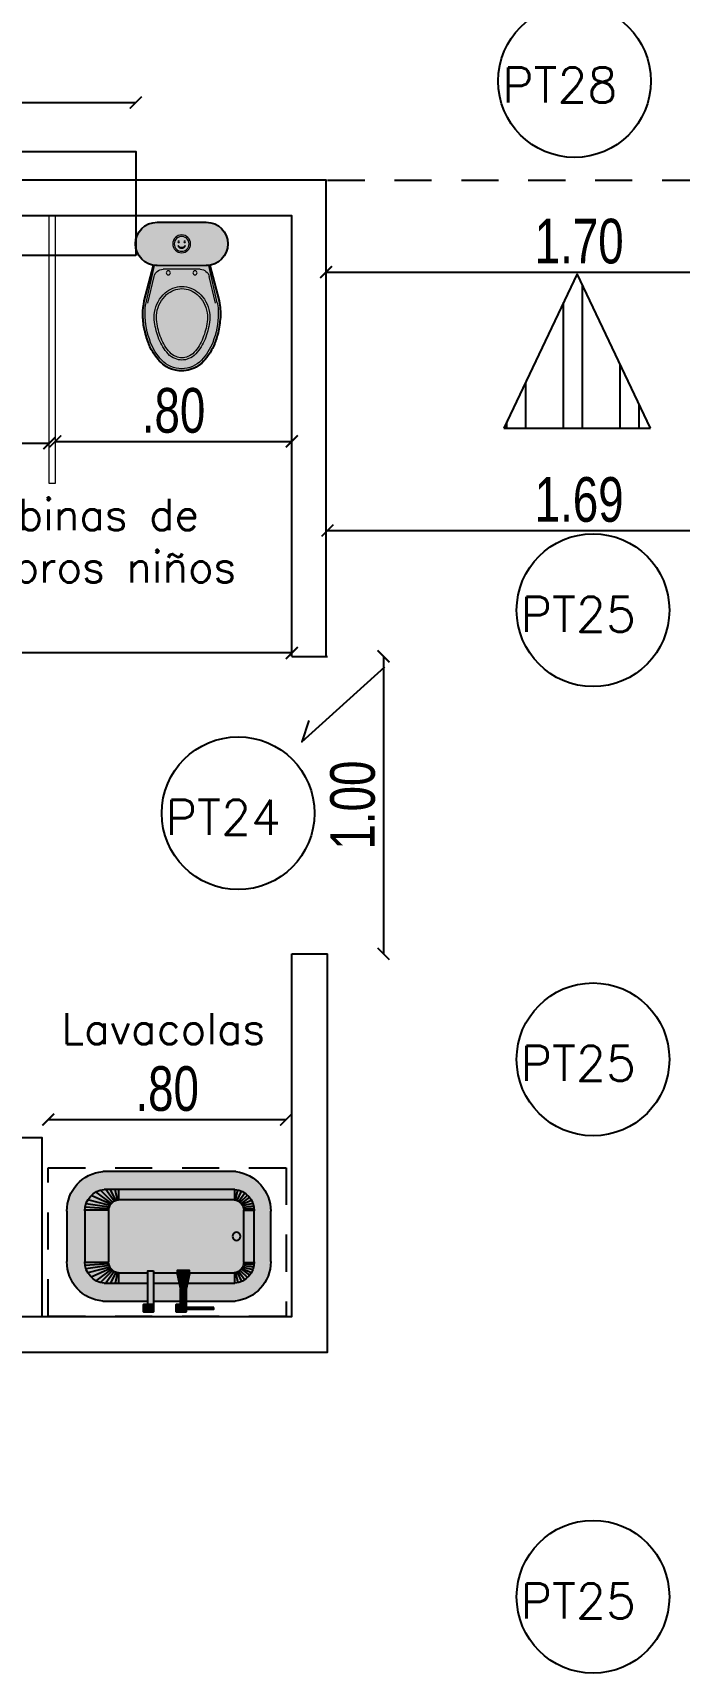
# Model space of a CAD drawing. Header units: metres. Extents: x 167 to 250, y 44 to 219.
# Drawn here: x 236.36 to 238.54, y 117.86 to 123.38 of the extents above; entities that cross this region are included whole.
import ezdxf

# ---------------------------------------------------------------- set-up
doc = ezdxf.new("R2010")
doc.units = ezdxf.units.M
doc.linetypes.add('06-PT1-01$0$HIDDEN2', pattern=[0.1875, 0.125, -0.0625])
for name, color, linetype, lineweight in [('08', 8, 'Continuous', 0), ('A-CARP-MET', 166, 'Continuous', 13), ('A_ACHURADO', 253, 'Continuous', 13), ('muros', 5, 'Continuous', 25), ('puntea', 253, '06-PT1-01$0$HIDDEN2', 25)]:
    doc.layers.add(name, color=color, linetype=linetype, lineweight=lineweight)
doc.layers.add('A_MOBILIARIO', color=8, linetype='Continuous')
doc.layers.add('A_TEXTO', color=130, linetype='Continuous')
doc.styles.add('CORDENADAS', font='romans.shx', dxfattribs={"height": 1})
doc.styles.add('ING_75', font='swisscl.ttf', dxfattribs={"height": 0.15})
doc.dimstyles.new('ESC_1_75_ING', dxfattribs={"dimtxt": 0.15, "dimasz": 0.04, "dimexe": 0, "dimexo": 0, "dimgap": 0.0263, "dimtad": 1, "dimzin": 4, "dimdsep": 46, "dimtxsty": 'ING_75', "dimblk": 'ARCHTICK', "dimcen": 0.06, "dimse1": 1, "dimse2": 1, "dimclrd": 256, "dimclre": 2, "dimclrt": 1, "dimadec": 0, "dimazin": 0, "dimtfac": 1, "dimtix": 1, "dimtmove": 2, "dimatfit": 3, "dimldrblk": 'ARCHTICK', "dimfxl": 0, "dimtvp": 1.75, "dimtolj": 1, "dimtzin": 4, "dimarcsym": 0})
pattern_1 = [(0, (0, -0.231), (0, 6.985), [5.08, -1.905]), (90, (0, -0.231), (-6.985, 4e-16), [5.08, -1.905])]
pattern_2 = [(0, (0, 0), (0, 6.985), [5.08, -1.905]), (90, (0, 0), (-6.985, 4e-16), [5.08, -1.905])]
pattern_3 = [(0, (5e-13, -0.625), (0, 6.985), [5.08, -1.905]), (90, (5e-13, -0.625), (-6.985, 4e-16), [5.08, -1.905])]

# ---------------------------------------------------------------- blocks, each defined once
blk = doc.blocks.new('Baño Niño')
at = {"layer": 'A_ACHURADO', "true_color": 0xffffff}
h = blk.add_hatch(color=7, dxfattribs=at)
h.dxf.hatch_style = 1
h.paths.add_polyline_path([(0.0829, -0.005), (-0.0829, -0.005, 1), (-0.0829, -0.1502), (0.0829, -0.1502, 1)])
h.paths.add_polyline_path([(0.0947, -0.1502), (-0.0947, -0.1502), (-0.1257, -0.2696, 0.041632), (-0.1302, -0.3001, 0.015351), (-0.1305, -0.3113, 0.012293), (-0.1301, -0.3252, 0.03871), (-0.1223, -0.3769, 0.032417), (-0.1113, -0.4119, 0.004366), (-0.11, -0.415, 0.05095), (-0.0896, -0.4525, 0.033971), (-0.0732, -0.4726, 0.012034), (-0.0676, -0.4783, 0.07869), (-0.0418, -0.4956, 0.061763), (-0.0155, -0.5037, 0.039178), (0, -0.5049, 0.039109), (0.0155, -0.5037, 0.089224), (0.0514, -0.4906, 0.068002), (0.0723, -0.4737, 0.003797), (0.0742, -0.4715, 0.030058), (0.0947, -0.4447, 0.050849), (0.112, -0.4099, 0.027883), (0.1255, -0.3625, 0.043283), (0.1305, -0.3138, 0.046588), (0.1257, -0.2696)])
for points in [[(0.0829, -0.1502, 1), (0.0829, -0.005), (-0.0829, -0.005, 1), (-0.0829, -0.1502)], [(-0.091, -0.1502), (-0.0947, -0.1502), (-0.1257, -0.2696, 0.075478), (-0.1301, -0.3252, 0.03871), (-0.1223, -0.3769, 0.043116), (-0.11, -0.415, 0.05095), (-0.0896, -0.4525, 0.051053), (-0.0676, -0.4783, 0.086604), (-0.0418, -0.4956, 0.061763), (-0.0155, -0.5037, 0.08632), (0.0155, -0.5037, 0.089224), (0.0514, -0.4906, 0.08292), (0.0742, -0.4715, 0.030058), (0.0947, -0.4447, 0.064909), (0.112, -0.4101, 0.02795), (0.1255, -0.3625, 0.059134), (0.1305, -0.3138, 0.046588), (0.1257, -0.2696), (0.0947, -0.1502), (0.091, -0.1502)]]:
    blk.add_lwpolyline(points, format="xyb")
at = {"layer": '08'}
for p, q in [((-0.0947, -0.1502), (-0.1257, -0.2696)), ((-0.1196, -0.276), (-0.091, -0.1502)), ((-0.0947, -0.1502), (0.0947, -0.1502)), ((0.0864, -0.1502), (-0.0864, -0.1502)), ((-0.0625, -0.1631), (0.0625, -0.1631)), ((0.1196, -0.276), (0.091, -0.1502)), ((-0.1136, -0.2773), (-0.0925, -0.1875)), ((0.1136, -0.2773), (0.0925, -0.1875))]:
    blk.add_line(p, q, dxfattribs=at)
blk.add_lwpolyline([(-0.0123, -0.0859, -1), (-0.0101, -0.0844, 0.532505), (0.0101, -0.0844, -1), (0.0123, -0.0859, -0.532505)], format="xyb", close=True, dxfattribs=at)
for centre, radius in [((0, -0.0776), 0.03), ((0, -0.0776), 0.025), ((-0.0101, -0.0708), 0.00261), ((0.0101, -0.0708), 0.00261), ((-0.0449, -0.1751), 0.00691), ((0.0449, -0.1751), 0.00691)]:
    blk.add_circle(centre, radius, dxfattribs=at)
for centre, radius, start, end in [((-0.0625, -0.1938), 0.0306, 90, 168.2955), ((0.0625, -0.1938), 0.0306, 11.7045, 90), ((-0.0007, -0.3055), 0.0849, 90.22, 132.0881), ((-0.0014, -0.3055), 0.0849, 47.9119, 89.78), ((0.0504, -0.3113), 0.1809, 166.7026, 180), ((0.0146, -0.324), 0.1089, 131.5556, 171.5984), ((0.0146, -0.324), 0.1013, 131.5355, 171.6682), ((-0.0007, -0.3055), 0.0773, 90.22, 132.1143), ((-0.0014, -0.3055), 0.0773, 47.8857, 89.78), ((-0.0167, -0.324), 0.1013, 8.3318, 48.4645), ((-0.0167, -0.324), 0.1089, 8.4016, 48.4444), ((-0.0504, -0.3113), 0.1809, 0, 13.2974), ((0.1526, -0.3093), 0.2831, 180.4, 201.2568), ((0.0504, -0.3113), 0.1736, 168.2955, 180), ((0.1526, -0.3093), 0.2757, 180.4107, 201.2568), ((-0.0008, -0.3248), 0.0938, 169.7483, 190.0458), ((-0.0008, -0.3248), 0.0862, 169.6666, 190.1778), ((-0.0013, -0.3248), 0.0862, 349.8222, 10.3334), ((-0.0013, -0.3248), 0.0938, 349.9542, 10.2517), ((-0.1526, -0.3093), 0.2757, 338.7432, 359.5893), ((-0.1526, -0.3093), 0.2831, 338.7432, 359.6), ((-0.0504, -0.3113), 0.1736, 0, 11.7045), ((0.1293, -0.3137), 0.2242, 187.0265, 201.9681), ((0.1293, -0.3137), 0.2165, 186.9727, 201.9889), ((-0.1314, -0.3137), 0.2165, 338.0111, 353.0273), ((-0.1314, -0.3137), 0.2242, 338.0319, 352.9735), ((0.0669, -0.3426), 0.1912, 201.2568, 223.2845), ((0.0669, -0.3426), 0.1838, 201.2568, 223.2845), ((0.0602, -0.3449), 0.1485, 200.788, 223.4696), ((0.0602, -0.3449), 0.1409, 200.7562, 223.6176), ((-0.0624, -0.3449), 0.1409, 316.3824, 339.2438), ((-0.0624, -0.3449), 0.1485, 316.5304, 339.212), ((-0.0669, -0.3426), 0.1838, 316.7155, 338.7432), ((-0.0669, -0.3426), 0.1912, 316.7155, 338.7432), ((0, -0.4056), 0.0993, 223.2845, 270), ((0, -0.4056), 0.0919, 223.2845, 270), ((-0.0097, -0.4173), 0.0481, 218.1678, 253.4343), ((-0.0097, -0.4173), 0.0405, 217.6826, 254.1454), ((0, -0.4112), 0.0572, 245.849, 268.9719), ((0, -0.4112), 0.0496, 245.2602, 268.9719), ((-0.0021, -0.4112), 0.0496, 271.0281, 294.7398), ((-0.0021, -0.4112), 0.0572, 271.0281, 294.151), ((0, -0.4056), 0.0919, 270, 316.7155), ((0, -0.4056), 0.0993, 270, 316.7155), ((0.0076, -0.4173), 0.0405, 285.8546, 322.3174), ((0.0076, -0.4173), 0.0481, 286.5657, 321.8322)]:
    blk.add_arc(centre, radius, start, end, dxfattribs=at)
blk = doc.blocks.new('_ArchTick')
at = {"color": 0, "linetype": 'ByBlock', "const_width": 0.15}
blk.add_lwpolyline([(-0.5, -0.5), (0.5, 0.5)], dxfattribs=at)
blk = doc.blocks.new('*D630')
at = {"layer": 'Defpoints', "color": 0, "transparency": 16777216}
for p in [(237.2168, 119.7223), (236.4168, 119.0496), (237.2168, 119.0496)]:
    blk.add_point(p, dxfattribs=at)
at = {"layer": 'muros', "lineweight": -2, "transparency": 16777216}
blk.add_line((236.4168, 119.7223), (237.2168, 119.7223), dxfattribs=at)
at = {"layer": 'muros', "lineweight": -2, "transparency": 16777216, "xscale": 0.04, "yscale": 0.04, "zscale": 0.04, "rotation": 180}
blk.add_blockref('_ArchTick', (236.4168, 119.7223), dxfattribs=at)
at = {"layer": 'muros', "lineweight": -2, "transparency": 16777216, "xscale": 0.04, "yscale": 0.04, "zscale": 0.04}
blk.add_blockref('_ArchTick', (237.2168, 119.7223), dxfattribs=at)
at = {"layer": 'muros', "color": 1, "transparency": 16777216, "insert": (236.8168, 119.8255), "char_height": 0.15, "attachment_point": 5, "style": 'ING_75'}
blk.add_mtext('\\A1;.80', dxfattribs=at)
blk = doc.blocks.new('*D751')
at = {"layer": 'Defpoints', "color": 0, "transparency": 16777216}
for p in [(237.3561, 122.8804), (239.0485, 122.7604), (239.0485, 121.7031)]:
    blk.add_point(p, dxfattribs=at)
at = {"layer": 'muros', "lineweight": -2, "transparency": 16777216}
blk.add_line((237.3561, 121.7031), (239.0485, 121.7031), dxfattribs=at)
at = {"layer": 'muros', "lineweight": -2, "transparency": 16777216, "xscale": 0.04, "yscale": 0.04, "zscale": 0.04, "rotation": 180}
blk.add_blockref('_ArchTick', (237.3561, 121.7031), dxfattribs=at)
at = {"layer": 'muros', "lineweight": -2, "transparency": 16777216, "xscale": 0.04, "yscale": 0.04, "zscale": 0.04}
blk.add_blockref('_ArchTick', (239.0485, 121.7031), dxfattribs=at)
at = {"layer": 'muros', "color": 1, "transparency": 16777216, "insert": (238.2023, 121.8062), "char_height": 0.15, "attachment_point": 5, "style": 'ING_75'}
blk.add_mtext('\\A1;1.69', dxfattribs=at)
blk = doc.blocks.new('*D763')
at = {"layer": 'Defpoints', "color": 0, "transparency": 16777216}
for p in [(237.2361, 122.7604), (232.6793, 121.5257), (232.6793, 121.2911)]:
    blk.add_point(p, dxfattribs=at)
at = {"layer": 'muros', "lineweight": -2, "transparency": 16777216}
blk.add_line((237.2361, 121.2911), (232.6793, 121.2911), dxfattribs=at)
at = {"layer": 'muros', "lineweight": -2, "transparency": 16777216, "xscale": 0.04, "yscale": 0.04, "zscale": 0.04, "rotation": 180}
blk.add_blockref('_ArchTick', (232.6793, 121.2911), dxfattribs=at)
at = {"layer": 'muros', "lineweight": -2, "transparency": 16777216, "xscale": 0.04, "yscale": 0.04, "zscale": 0.04}
blk.add_blockref('_ArchTick', (237.2361, 121.2911), dxfattribs=at)
at = {"layer": 'muros', "color": 1, "transparency": 16777216, "insert": (234.9577, 121.3942), "char_height": 0.15, "attachment_point": 5, "style": 'ING_75'}
blk.add_mtext('\\A1;4.56', dxfattribs=at)
blk = doc.blocks.new('LAVACOLAS PLANTA')
at = {"layer": 'A_MOBILIARIO', "true_color": 0xffffff}
h = blk.add_hatch(color=7, dxfattribs=at)
h.dxf.hatch_style = 1
h.paths.add_polyline_path([(3251.9217, 1626.707), (3251.2864, 1626.707, 0.396254), (3251.1131, 1626.5173), (3251.1131, 1626.2745, 0.395263), (3251.2855, 1626.0845), (3251.9245, 1626.0844, 0.377674), (3252.0933, 1626.276), (3252.0933, 1626.5157, 0.382911)])
h = blk.add_hatch(color=7, dxfattribs=at)
h.dxf.hatch_style = 1
h.paths.add_polyline_path([(3251.4888, 1626.7587), (3251.4814, 1626.7587), (3251.4814, 1626.7237), (3251.4888, 1626.7237)])
h = blk.add_hatch(dxfattribs=at)
h.set_pattern_fill('ANGLE')
h.set_pattern_definition(pattern_1)
h.paths.add_polyline_path([(3251.4888, 1626.7178), (3251.4814, 1626.7178), (3251.4814, 1626.6828), (3251.4888, 1626.6828)])
h = blk.add_hatch(dxfattribs=at)
h.set_pattern_fill('ANGLE')
h.set_pattern_definition(pattern_3)
h.paths.add_polyline_path([(3251.4888, 1626.7178), (3251.4814, 1626.7178), (3251.4814, 1626.6828), (3251.4888, 1626.6828)])
h = blk.add_hatch(color=7, dxfattribs=at)
h.dxf.hatch_style = 1
h.paths.add_polyline_path([(3251.5027, 1626.7587), (3251.4888, 1626.7587), (3251.4888, 1626.7237), (3251.5027, 1626.7237)])
h = blk.add_hatch(dxfattribs=at)
h.set_pattern_fill('ANGLE')
h.set_pattern_definition(pattern_1)
h.paths.add_polyline_path([(3251.5027, 1626.7178), (3251.4888, 1626.7178), (3251.4888, 1626.6828), (3251.5027, 1626.6828)])
h = blk.add_hatch(dxfattribs=at)
h.set_pattern_fill('ANGLE')
h.set_pattern_definition(pattern_3)
h.paths.add_polyline_path([(3251.5027, 1626.7178), (3251.4888, 1626.7178), (3251.4888, 1626.6828), (3251.5027, 1626.6828)])
h = blk.add_hatch(color=7, dxfattribs=at)
h.dxf.hatch_style = 1
h.paths.add_polyline_path([(3251.5297, 1626.7587), (3251.5027, 1626.7587), (3251.5027, 1626.7237), (3251.5297, 1626.7237)])
h = blk.add_hatch(color=7, dxfattribs=at)
h.dxf.hatch_style = 1
h.paths.add_polyline_path([(3251.5297, 1626.7237), (3251.5027, 1626.7237), (3251.5027, 1626.5612), (3251.5297, 1626.5612)])
h = blk.add_hatch(dxfattribs=at)
h.set_pattern_fill('ANGLE')
h.set_pattern_definition(pattern_1)
h.paths.add_polyline_path([(3251.5297, 1626.7178), (3251.5027, 1626.7178), (3251.5027, 1626.6828), (3251.5297, 1626.6828)])
h = blk.add_hatch(dxfattribs=at)
h.set_pattern_fill('ANGLE')
h.set_pattern_definition(pattern_3)
h.paths.add_polyline_path([(3251.5297, 1626.7178), (3251.5027, 1626.7178), (3251.5027, 1626.6828), (3251.5297, 1626.6828)])
h = blk.add_hatch(color=7, dxfattribs=at)
h.dxf.hatch_style = 1
h.paths.add_polyline_path([(3251.6454, 1626.7587), (3251.6379, 1626.7587), (3251.6379, 1626.7237), (3251.6454, 1626.7237)])
h = blk.add_hatch(dxfattribs=at)
h.set_pattern_fill('ANGLE')
h.set_pattern_definition(pattern_1)
h.paths.add_polyline_path([(3251.6454, 1626.7178), (3251.6379, 1626.7178), (3251.6379, 1626.6828), (3251.6454, 1626.6828)])
h = blk.add_hatch(dxfattribs=at)
h.set_pattern_fill('ANGLE')
h.set_pattern_definition(pattern_3)
h.paths.add_polyline_path([(3251.6454, 1626.7178), (3251.6379, 1626.7178), (3251.6379, 1626.6828), (3251.6454, 1626.6828)])
h = blk.add_hatch(color=7, dxfattribs=at)
h.dxf.hatch_style = 1
h.paths.add_polyline_path([(3251.6593, 1626.7587), (3251.6454, 1626.7587), (3251.6454, 1626.7237), (3251.6593, 1626.7237)])
h = blk.add_hatch(dxfattribs=at)
h.set_pattern_fill('ANGLE')
h.set_pattern_definition(pattern_1)
h.paths.add_polyline_path([(3251.6593, 1626.7178), (3251.6454, 1626.7178), (3251.6454, 1626.6828), (3251.6593, 1626.6828)])
h = blk.add_hatch(dxfattribs=at)
h.set_pattern_fill('ANGLE')
h.set_pattern_definition(pattern_3)
h.paths.add_polyline_path([(3251.6593, 1626.7178), (3251.6454, 1626.7178), (3251.6454, 1626.6828), (3251.6593, 1626.6828)])
h = blk.add_hatch(color=7, dxfattribs=at)
h.dxf.hatch_style = 1
h.paths.add_polyline_path([(3251.6862, 1626.7587), (3251.6593, 1626.7587), (3251.6593, 1626.7237), (3251.6862, 1626.7237)])
h = blk.add_hatch(color=7, dxfattribs=at)
h.dxf.hatch_style = 1
h.paths.add_polyline_path([(3251.6862, 1626.7237), (3251.6593, 1626.7237), (3251.6593, 1626.6497), (3251.6862, 1626.6497)])
h = blk.add_hatch(dxfattribs=at)
h.set_pattern_fill('ANGLE')
h.set_pattern_definition(pattern_1)
h.paths.add_polyline_path([(3251.6862, 1626.7178), (3251.6593, 1626.7178), (3251.6593, 1626.6828), (3251.6862, 1626.6828)])
h = blk.add_hatch(dxfattribs=at)
h.set_pattern_fill('ANGLE')
h.set_pattern_definition(pattern_3)
h.paths.add_polyline_path([(3251.6862, 1626.7178), (3251.6593, 1626.7178), (3251.6593, 1626.6828), (3251.6862, 1626.6828)])
h = blk.add_hatch(color=7, dxfattribs=at)
h.dxf.hatch_style = 1
h.paths.add_polyline_path([(3251.8195, 1626.7454), (3251.6862, 1626.7454), (3251.6862, 1626.7371), (3251.8195, 1626.7371)])
h = blk.add_hatch(dxfattribs=at)
h.set_pattern_fill('ANGLE')
h.set_pattern_definition(pattern_1)
h.paths.add_polyline_path([(3251.8195, 1626.7044), (3251.6862, 1626.7044), (3251.6862, 1626.6961), (3251.8195, 1626.6961)])
h = blk.add_hatch(dxfattribs=at)
h.set_pattern_fill('ANGLE')
h.set_pattern_definition(pattern_3)
h.paths.add_polyline_path([(3251.8195, 1626.7044), (3251.6862, 1626.7044), (3251.6862, 1626.6961), (3251.8195, 1626.6961)])
h = blk.add_hatch(dxfattribs=at)
h.set_pattern_fill('ANGLE')
h.set_pattern_definition(pattern_2)
h.paths.add_polyline_path([(3252.0633, 1626.5221, 0.386522), (3251.9245, 1626.6706), (3251.2907, 1626.6707, 0.394923), (3251.1496, 1626.52), (3251.1496, 1626.2715, 0.390683), (3251.2884, 1626.1209), (3251.9245, 1626.1209, 0.394857), (3252.0633, 1626.2737)])
h = blk.add_hatch(dxfattribs=at)
h.set_pattern_fill('ANGLE')
h.set_pattern_definition(pattern_2)
h.paths.add_polyline_path([(3252.0633, 1626.5173, 0.395749), (3251.9245, 1626.6706), (3251.2892, 1626.6706, 0.397231), (3251.1496, 1626.5173), (3251.1496, 1626.2742, 0.395787), (3251.2884, 1626.1209), (3251.9245, 1626.1209, 0.394857), (3252.0633, 1626.2737)])
h = blk.add_hatch(dxfattribs=at)
h.set_pattern_fill('ANGLE')
h.set_pattern_definition(pattern_1)
h.paths.add_polyline_path([(3251.5297, 1626.6828), (3251.5027, 1626.6828), (3251.5027, 1626.5203), (3251.5297, 1626.5203)])
h = blk.add_hatch(dxfattribs=at)
h.set_pattern_fill('ANGLE')
h.set_pattern_definition(pattern_3)
h.paths.add_polyline_path([(3251.5297, 1626.6828), (3251.5027, 1626.6828), (3251.5027, 1626.5203), (3251.5297, 1626.5203)])
h = blk.add_hatch(color=7, dxfattribs=at)
h.dxf.hatch_style = 1
h.paths.add_polyline_path([(3251.6862, 1626.6497), (3251.6593, 1626.6497), (3251.6434, 1626.5762), (3251.7022, 1626.5762)])
h = blk.add_hatch(dxfattribs=at)
h.set_pattern_fill('ANGLE')
h.set_pattern_definition(pattern_1)
h.paths.add_polyline_path([(3251.6862, 1626.6828), (3251.6593, 1626.6828), (3251.6593, 1626.6087), (3251.6862, 1626.6087)])
h = blk.add_hatch(dxfattribs=at)
h.set_pattern_fill('ANGLE')
h.set_pattern_definition(pattern_3)
h.paths.add_polyline_path([(3251.6862, 1626.6828), (3251.6593, 1626.6828), (3251.6593, 1626.6087), (3251.6862, 1626.6087)])
h = blk.add_hatch(dxfattribs=at)
h.set_pattern_fill('ANGLE')
h.set_pattern_definition(pattern_1)
h.paths.add_polyline_path([(3251.6862, 1626.6087), (3251.6593, 1626.6087), (3251.6434, 1626.5353), (3251.7022, 1626.5353)])
h = blk.add_hatch(dxfattribs=at)
h.set_pattern_fill('ANGLE')
h.set_pattern_definition(pattern_3)
h.paths.add_polyline_path([(3251.6862, 1626.6087), (3251.6593, 1626.6087), (3251.6434, 1626.5353), (3251.7022, 1626.5353)])
h = blk.add_hatch(color=7, dxfattribs=at)
h.dxf.hatch_style = 1
h.paths.add_polyline_path([(3251.7022, 1626.5762), (3251.6434, 1626.5762), (3251.6434, 1626.5601), (3251.7022, 1626.5601)])
h = blk.add_hatch(dxfattribs=at)
h.set_pattern_fill('ANGLE')
h.set_pattern_definition(pattern_1)
h.paths.add_polyline_path([(3251.7022, 1626.5353), (3251.6434, 1626.5353), (3251.6434, 1626.5192), (3251.7022, 1626.5192)])
h = blk.add_hatch(dxfattribs=at)
h.set_pattern_fill('ANGLE')
h.set_pattern_definition(pattern_3)
h.paths.add_polyline_path([(3251.7022, 1626.5353), (3251.6434, 1626.5353), (3251.6434, 1626.5192), (3251.7022, 1626.5192)])
at = {"layer": 'A_MOBILIARIO'}
for points in [[(3251.2864, 1626.707), (3251.5027, 1626.707)], [(3251.5297, 1626.707), (3251.6593, 1626.707)], [(3251.6862, 1626.6497), (3251.6862, 1626.7587), (3251.6593, 1626.7587), (3251.6593, 1626.6497)], [(3251.6862, 1626.707), (3251.9217, 1626.707)], [(3251.6434, 1626.5762), (3251.6593, 1626.6497)], [(3251.6593, 1626.6497), (3251.6862, 1626.6497)], [(3251.7022, 1626.5762), (3251.6862, 1626.6497)], [(3251.316, 1626.5353), (3251.2047, 1626.5517)], [(3251.3194, 1626.5435), (3251.2132, 1626.5707)], [(3251.3234, 1626.55), (3251.2295, 1626.5918)], [(3251.3269, 1626.5543), (3251.2526, 1626.6089)], [(3251.3329, 1626.5599), (3251.2739, 1626.6174)], [(3251.2925, 1626.6207), (3251.5027, 1626.6207)], [(3251.3404, 1626.5649), (3251.2998, 1626.6207)], [(3251.3485, 1626.5684), (3251.3227, 1626.6207)], [(3251.3562, 1626.5703), (3251.345, 1626.6207)], [(3251.3606, 1626.5709), (3251.3606, 1626.6207)], [(3251.3606, 1626.5709), (3251.5027, 1626.5709)], [(3251.5297, 1626.6207), (3251.653, 1626.6207)], [(3251.5297, 1626.5709), (3251.6434, 1626.5709)], [(3251.6593, 1626.5762), (3251.6862, 1626.5762)], [(3251.6925, 1626.6207), (3251.9204, 1626.6207)], [(3251.7022, 1626.5709), (3251.9164, 1626.5709)], [(3251.9188, 1626.5709), (3251.9188, 1626.6207)], [(3251.9231, 1626.5703), (3251.9339, 1626.6187)], [(3251.9309, 1626.5684), (3251.9527, 1626.6126)], [(3251.9389, 1626.5649), (3251.9678, 1626.6045)], [(3251.9464, 1626.5599), (3251.9813, 1626.5938)], [(3251.9525, 1626.5543), (3251.9914, 1626.5829)], [(3251.956, 1626.55), (3252.0003, 1626.5697)], [(3251.96, 1626.5435), (3252.0069, 1626.5555)], [(3251.1131, 1626.2742), (3251.1131, 1626.5173)], [(3251.1996, 1626.2697), (3251.1996, 1626.5217)], [(3251.3137, 1626.5212), (3251.1996, 1626.5217)], [(3251.3144, 1626.5284), (3251.2009, 1626.5365)], [(3251.3137, 1626.267), (3251.3137, 1626.5191)], [(3251.9633, 1626.5217), (3251.9633, 1626.2697)], [(3251.9634, 1626.5353), (3252.0108, 1626.5423)], [(3251.965, 1626.5284), (3252.0127, 1626.5318)], [(3251.9657, 1626.5212), (3252.0133, 1626.5214)], [(3252.0133, 1626.5217), (3252.0133, 1626.2697)], [(3252.0933, 1626.5173), (3252.0933, 1626.2742)], [(3251.3137, 1626.2702), (3251.1996, 1626.2697)], [(3251.3144, 1626.263), (3251.2009, 1626.255)], [(3251.316, 1626.2561), (3251.2047, 1626.2397)], [(3251.3194, 1626.2479), (3251.2132, 1626.2208)], [(3251.3234, 1626.2415), (3251.2295, 1626.1997)], [(3251.3269, 1626.2372), (3251.2526, 1626.1825)], [(3251.3329, 1626.2315), (3251.2739, 1626.174)], [(3251.9464, 1626.2315), (3251.9813, 1626.1976)], [(3251.9525, 1626.2372), (3251.9914, 1626.2086)], [(3251.956, 1626.2415), (3252.0003, 1626.2218)], [(3251.96, 1626.2479), (3252.0069, 1626.2359)], [(3251.9634, 1626.2561), (3252.0108, 1626.2491)], [(3251.965, 1626.263), (3252.0127, 1626.2596)], [(3251.9657, 1626.2702), (3252.0133, 1626.27)], [(3251.9204, 1626.1707), (3251.2925, 1626.1707)], [(3251.3404, 1626.2266), (3251.2998, 1626.1707)], [(3251.3485, 1626.223), (3251.3227, 1626.1707)], [(3251.3562, 1626.2211), (3251.345, 1626.1707)], [(3251.3606, 1626.1709), (3251.3606, 1626.2207)], [(3251.9164, 1626.2206), (3251.3606, 1626.2206)], [(3251.9188, 1626.1709), (3251.9188, 1626.2207)], [(3251.9231, 1626.2211), (3251.9339, 1626.1727)], [(3251.9309, 1626.223), (3251.9527, 1626.1788)], [(3251.9389, 1626.2266), (3251.9678, 1626.187)], [(3251.9245, 1626.0844), (3251.2855, 1626.0845)]]:
    blk.add_lwpolyline(points, dxfattribs=at)
for points in [[(3251.5297, 1626.7587), (3251.5297, 1626.7237), (3251.4814, 1626.7237), (3251.4814, 1626.7587)], [(3251.4814, 1626.7587), (3251.4814, 1626.7237), (3251.4888, 1626.7237), (3251.4888, 1626.7587)], [(3251.5297, 1626.5612), (3251.5297, 1626.7587), (3251.5027, 1626.7587), (3251.5027, 1626.5612)], [(3251.6379, 1626.7587), (3251.6379, 1626.7237), (3251.6454, 1626.7237), (3251.6454, 1626.7587)], [(3251.6862, 1626.7587), (3251.6862, 1626.7237), (3251.6379, 1626.7237), (3251.6379, 1626.7587)], [(3251.8195, 1626.7371), (3251.6862, 1626.7371), (3251.6862, 1626.7454), (3251.8195, 1626.7454)], [(3251.6434, 1626.5762), (3251.7022, 1626.5762), (3251.7022, 1626.5601), (3251.6434, 1626.5601)]]:
    blk.add_lwpolyline(points, close=True, dxfattribs=at)
blk.add_circle((3251.9283, 1626.3957), 0.0199, dxfattribs=at)
for centre, radius, start, end in [((3251.3007, 1626.52), 0.1876, 94.35345, 180.81806), ((3251.901, 1626.5157), 0.1924, 0.4751, 83.8077), ((3251.3007, 1626.52), 0.1011, 94.64096, 181.01307), ((3251.3648, 1626.52), 0.0511, 94.64096, 181.01307), ((3251.9123, 1626.52), 0.0511, 358.98693, 85.35904), ((3251.9123, 1626.52), 0.1011, 358.98693, 85.35904), ((3251.3007, 1626.2715), 0.1876, 178.98693, 265.35904), ((3251.3007, 1626.2715), 0.1011, 178.98693, 265.35904), ((3251.3648, 1626.2715), 0.0511, 178.98693, 265.35904), ((3251.9123, 1626.2715), 0.0511, 274.64096, 1.01307), ((3251.9123, 1626.2715), 0.1011, 274.64096, 1.01307), ((3251.9001, 1626.276), 0.1932, 277.23899, 359.60014)]:
    blk.add_arc(centre, radius, start, end, dxfattribs=at)
blk = doc.blocks.new('*D834')
at = {"layer": 'Defpoints', "color": 0, "transparency": 16777216}
for p in [(236.4405, 122.7604), (237.2361, 122.7604), (237.2361, 122.0026)]:
    blk.add_point(p, dxfattribs=at)
at = {"layer": 'muros', "lineweight": -2, "transparency": 16777216}
blk.add_line((236.4405, 122.0026), (237.2361, 122.0026), dxfattribs=at)
at = {"layer": 'muros', "lineweight": -2, "transparency": 16777216, "xscale": 0.04, "yscale": 0.04, "zscale": 0.04, "rotation": 180}
blk.add_blockref('_ArchTick', (236.4405, 122.0026), dxfattribs=at)
at = {"layer": 'muros', "lineweight": -2, "transparency": 16777216, "xscale": 0.04, "yscale": 0.04, "zscale": 0.04}
blk.add_blockref('_ArchTick', (237.2361, 122.0026), dxfattribs=at)
at = {"layer": 'muros', "color": 1, "transparency": 16777216, "insert": (236.8383, 122.1057), "char_height": 0.15, "attachment_point": 5, "style": 'ING_75'}
blk.add_mtext('\\A1;.80', dxfattribs=at)
blk = doc.blocks.new('*D835')
at = {"layer": 'Defpoints', "color": 0, "transparency": 16777216}
for p in [(236.4205, 121.9967), (235.6205, 121.8604), (236.4205, 121.8604)]:
    blk.add_point(p, dxfattribs=at)
at = {"layer": 'muros', "lineweight": -2, "transparency": 16777216}
blk.add_line((235.6205, 121.9967), (236.4205, 121.9967), dxfattribs=at)
at = {"layer": 'muros', "lineweight": -2, "transparency": 16777216, "xscale": 0.04, "yscale": 0.04, "zscale": 0.04, "rotation": 180}
blk.add_blockref('_ArchTick', (235.6205, 121.9967), dxfattribs=at)
at = {"layer": 'muros', "lineweight": -2, "transparency": 16777216, "xscale": 0.04, "yscale": 0.04, "zscale": 0.04}
blk.add_blockref('_ArchTick', (236.4205, 121.9967), dxfattribs=at)
at = {"layer": 'muros', "color": 1, "transparency": 16777216, "insert": (236.0205, 122.0998), "char_height": 0.15, "attachment_point": 5, "style": 'ING_75'}
blk.add_mtext('\\A1;.80', dxfattribs=at)
blk = doc.blocks.new('*D940')
at = {"layer": 'Defpoints', "color": 0, "transparency": 16777216}
for p in [(236.7111, 123.1416), (235.2086, 122.9772), (236.7111, 122.9772)]:
    blk.add_point(p, dxfattribs=at)
at = {"layer": 'muros', "lineweight": -2, "transparency": 16777216}
blk.add_line((235.2086, 123.1416), (236.7111, 123.1416), dxfattribs=at)
at = {"layer": 'muros', "lineweight": -2, "transparency": 16777216, "xscale": 0.04, "yscale": 0.04, "zscale": 0.04, "rotation": 180}
blk.add_blockref('_ArchTick', (235.2086, 123.1416), dxfattribs=at)
at = {"layer": 'muros', "lineweight": -2, "transparency": 16777216, "xscale": 0.04, "yscale": 0.04, "zscale": 0.04}
blk.add_blockref('_ArchTick', (236.7111, 123.1416), dxfattribs=at)
at = {"layer": 'muros', "color": 1, "transparency": 16777216, "insert": (235.9599, 123.2447), "char_height": 0.15, "attachment_point": 5, "style": 'ING_75'}
blk.add_mtext('\\A1;1.50', dxfattribs=at)
blk = doc.blocks.new('*D976')
at = {"layer": 'Defpoints', "color": 0, "transparency": 16777216}
for p in [(237.3561, 121.2797), (237.3561, 120.2797), (237.5443, 120.2797)]:
    blk.add_point(p, dxfattribs=at)
at = {"layer": 'muros', "lineweight": -2, "transparency": 16777216}
blk.add_line((237.5443, 121.2797), (237.5443, 120.2797), dxfattribs=at)
at = {"layer": 'muros', "lineweight": -2, "transparency": 16777216, "xscale": 0.04, "yscale": 0.04, "zscale": 0.04}
for p, rotation in [((237.5443, 121.2797), 90), ((237.5443, 120.2797), 270)]:
    blk.add_blockref('_ArchTick', p, dxfattribs=dict(at, rotation=rotation))
at = {"layer": 'muros', "color": 1, "transparency": 16777216, "insert": (237.4412, 120.7797), "char_height": 0.15, "attachment_point": 5, "rotation": 90, "style": 'ING_75'}
blk.add_mtext('\\A1;1.00', dxfattribs=at)
blk = doc.blocks.new('*D981')
at = {"layer": 'Defpoints', "color": 0, "transparency": 16777216}
for p in [(237.3511, 122.6956), (239.0535, 122.6956), (239.0535, 122.5717)]:
    blk.add_point(p, dxfattribs=at)
at = {"layer": 'muros', "lineweight": -2, "transparency": 16777216}
blk.add_line((237.3511, 122.5717), (239.0535, 122.5717), dxfattribs=at)
at = {"layer": 'muros', "lineweight": -2, "transparency": 16777216, "xscale": 0.04, "yscale": 0.04, "zscale": 0.04, "rotation": 180}
blk.add_blockref('_ArchTick', (237.3511, 122.5717), dxfattribs=at)
at = {"layer": 'muros', "lineweight": -2, "transparency": 16777216, "xscale": 0.04, "yscale": 0.04, "zscale": 0.04}
blk.add_blockref('_ArchTick', (239.0535, 122.5717), dxfattribs=at)
at = {"layer": 'muros', "color": 1, "transparency": 16777216, "insert": (238.2023, 122.6748), "char_height": 0.15, "attachment_point": 5, "style": 'ING_75'}
blk.add_mtext('\\A1;1.70', dxfattribs=at)

msp = doc.modelspace()

# ---------------------------------------------------------------- hatches: boundary and pattern name
at = {"layer": 'muros', "true_color": 0xff0f0f}
h = msp.add_hatch(dxfattribs=at)
h.set_pattern_fill('ANSI32', color=1, scale=0.02, angle=405)
h.set_pattern_definition([(90, (181.19032, 576.50118), (-0.1905, 1e-16), []), (90, (181.25382, 576.56468), (-0.1905, 1e-16), [])])
h.paths.add_polyline_path([(237.9494, 122.0465), (238.1959, 122.5663), (238.4424, 122.0465)])

# ---------------------------------------------------------------- linework, layer by layer
at = {"color": 1, "true_color": 0xff0f0f}
msp.add_lwpolyline([(234.386, 119.0604), (236.396, 119.0604), (236.396, 119.6604), (234.386, 119.6604)], close=True, dxfattribs=at)
at = {"layer": 'A-CARP-MET', "color": 3}
msp.add_lwpolyline([(236.4205, 121.8604), (236.4205, 122.7604), (236.4405, 122.7604), (236.4405, 121.8604)], close=True, dxfattribs=at)
at = {"layer": 'muros', "color": 1, "true_color": 0xff0f0f}
for p, q in [((238.1959, 122.5663), (237.9494, 122.0465)), ((238.4424, 122.0465), (238.1959, 122.5663)), ((237.9494, 122.0465), (238.4424, 122.0465))]:
    msp.add_line(p, q, dxfattribs=at)
at = {"layer": 'muros', "color": 30, "true_color": 0xf26722}
for p, q in [((237.2361, 121.2797), (237.3561, 121.2797)), ((237.2361, 120.2797), (237.3561, 120.2797))]:
    msp.add_line(p, q, dxfattribs=at)
at = {"layer": 'muros', "color": 2}
msp.add_lwpolyline([(236.7111, 122.628), (235.2086, 122.628), (235.2086, 122.9772), (236.7111, 122.9772)], close=True, dxfattribs=at)
at = {"layer": 'muros', "color": 30, "true_color": 0xf26722}
for points in [[(237.3511, 121.2797), (237.3511, 122.8804), (232.5593, 122.8804), (232.5593, 121.2797)], [(237.2361, 121.2797), (237.2361, 122.7604), (232.6793, 122.7604), (232.6793, 121.2797)], [(232.5593, 120.2797), (232.5593, 118.9404), (237.3561, 118.9404), (237.3561, 120.2797)], [(232.6793, 120.2797), (232.6793, 119.0604), (237.2361, 119.0604), (237.2361, 120.2797)]]:
    msp.add_lwpolyline(points, dxfattribs=at)
at = {"layer": 'muros', "color": 114, "true_color": 0x139b48}
msp.add_lwpolyline([(237.2931, 121.0645), (237.2698, 120.9919), (237.5487, 121.2444)], dxfattribs=at)
for centre in [(238.1866, 123.214), (238.2489, 121.4349), (237.0554, 120.7524), (238.2489, 119.9247), (238.2489, 118.1177)]:
    msp.add_circle(centre, 0.2568, dxfattribs=at)
at = {"layer": 'puntea'}
msp.add_line((237.3561, 122.8804), (239.0535, 122.8804), dxfattribs=at)
msp.add_lwpolyline([(236.4168, 119.0604), (236.4168, 119.5604), (237.2168, 119.5604), (237.2168, 119.0604)], close=True, dxfattribs=at)

# ---------------------------------------------------------------- block references
at = {"layer": 'A_MOBILIARIO', "xscale": -1, "rotation": 359.9902286147121}
msp.add_blockref('Baño Niño', (236.8656, 122.7442), dxfattribs=at)
at = {"layer": 'A_MOBILIARIO', "xscale": -0.6996226882782353, "yscale": 0.6996226882782353, "zscale": 0.699622688278235, "rotation": 180}
msp.add_blockref('LAVACOLAS PLANTA', (-2038.0728, 1257.1931), dxfattribs=at)

# ---------------------------------------------------------------- texts
at = {"layer": 'A_TEXTO', "color": 2, "char_height": 0.117454, "attachment_point": 1, "style": 'CORDENADAS'}
for s, insert in [('\\pxqc;  PT28', (237.4705, 123.2591)), ('\\pxqc;  PT25', (237.5328, 121.48)), ('\\pxqc;  PT24', (236.3392, 120.7975)), ('\\pxqc;  PT25', (237.5328, 119.9698)), ('\\pxqc;  PT25', (237.5328, 118.1628))]:
    msp.add_mtext_dynamic_manual_height_columns(s, width=1.171708, gutter_width=8.7762, heights=[0], dxfattribs=dict(at, insert=insert))
at = {"layer": 'A_TEXTO', "attachment_point": 1, "style": 'CORDENADAS'}
for s, width, insert, char_height in [('\\pxqc;Cabinas de inodoros niños', 1.322212, (235.8673, 121.809), 0.105268), ('Lavacolas', 0.742938, (236.4612, 120.0806), 0.10527)]:
    msp.add_mtext_dynamic_manual_height_columns(s, width=width, gutter_width=5.2634, heights=[0], dxfattribs=dict(at, insert=insert, char_height=char_height))

# ---------------------------------------------------------------- dimensions: what is measured, and where the dimension line sits
at = {"layer": 'muros', "color": 114, "true_color": 0x139b48}
for base, p1, p2, picture, middle in [((236.7111, 123.1416), (235.2086, 122.9772), (236.7111, 122.9772), '*D940', (235.9599, 123.2447)), ((239.0485, 121.7031), (237.3561, 122.8804), (239.0485, 122.7604), '*D751', (238.2023, 121.8062)), ((239.0535, 122.5717), (237.3511, 122.6956), (239.0535, 122.6956), '*D981', (238.2023, 122.6748)), ((232.6793, 121.2911), (237.2361, 122.7604), (232.6793, 121.5257), '*D763', (234.9577, 121.3942)), ((237.2361, 122.0026), (236.4405, 122.7604), (237.2361, 122.7604), '*D834', (236.8383, 122.1057)), ((236.4205, 121.9967), (235.6205, 121.8604), (236.4205, 121.8604), '*D835', (236.0205, 122.0998)), ((237.2168, 119.7223), (236.4168, 119.0496), (237.2168, 119.0496), '*D630', (236.8168, 119.8255))]:
    dim = msp.add_linear_dim(base=base, p1=p1, p2=p2, dimstyle='ESC_1_75_ING', dxfattribs=at)
    dim.commit()
    dim.dimension.update_dxf_attribs({"geometry": picture, "text_midpoint": middle})
dim = msp.add_linear_dim(base=(237.5443, 120.2797), p1=(237.3561, 121.2797), p2=(237.3561, 120.2797), angle=90, dimstyle='ESC_1_75_ING', dxfattribs=at)
dim.commit()
dim.dimension.update_dxf_attribs({"geometry": '*D976', "text_midpoint": (237.4412, 120.7797)})

doc.saveas('drawing.dxf')
